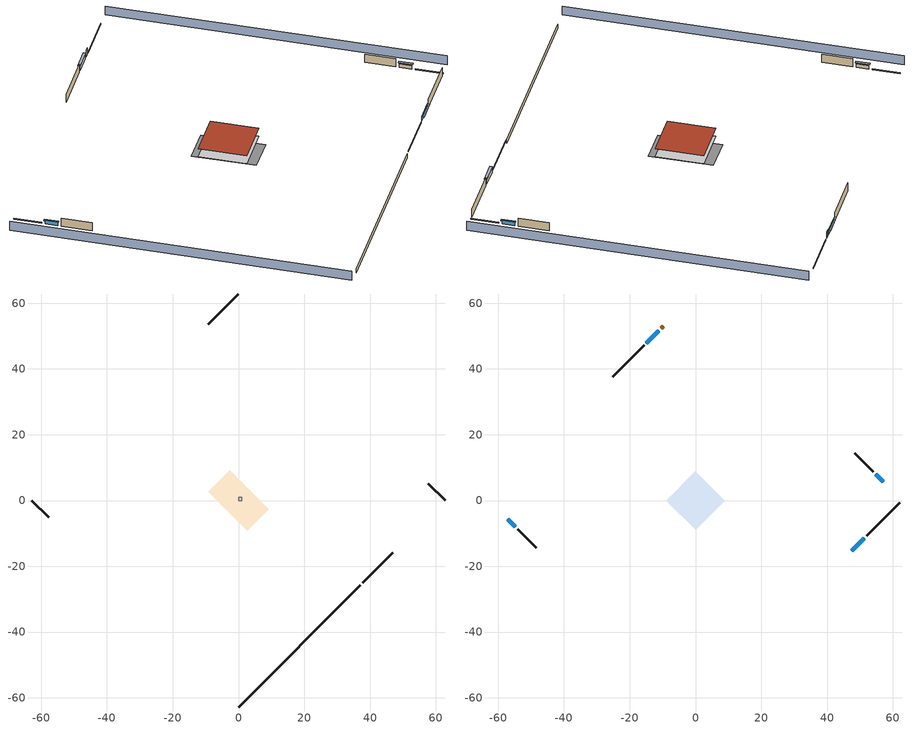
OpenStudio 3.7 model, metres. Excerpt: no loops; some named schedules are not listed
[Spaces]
crawlspace - vented 1
 floor foundation (Slab1 construction): -9.27,2.65 -2.65,9.27 9.27,-2.65 2.65,-9.27 z-0.91
 wall outside (RimJoist1 construction): 37.73,-25.04 46.91,-15.86 z0.3:0.61
 wall outside (RimJoist2 construction): -62.77,0 -57.66,-5.11 z0.3:0.61
 wall outside (RimJoist3 construction): 0,62.77 -9.18,53.59 z0.3:0.61
 wall outside (RimJoist4 construction): 62.77,0 57.66,5.11 z0.3:0.61
 wall foundation (FoundationWall1 construction): 0,-62.77 37.07,-25.7 z-0.91:0.3
central ac airloop ret air space
 floor adiabatic (AdiabaticConst): 0,0 0,1 1,1 1,0 z0
 wall adiabatic (AdiabaticConst): 0,1 0,0 1,0 1,1 0,1 z0:1
 ceiling adiabatic (AdiabaticConst): 1,0 1,1 0,1 0,0 z1
conditioned space 1
 floor to crawlspace - vented 1 (Floor1 construction): -8.88,0 0,8.88 8.88,0 0,-8.88 z0.3
 wall outside (Wall1 construction): 51.98,-10.79 62.11,-0.66 z0.3:2.74
 wall outside (Wall2 construction): -54.08,-8.69 -48.45,-14.32 z0.3:2.74
 wall outside (Wall3 construction): -15.56,47.21 -25.15,37.62 z0.3:2.74
 wall outside (Wall4 construction): 54.08,8.69 48.45,14.32 z0.3:2.74
 wall outside (AdiabaticWallConstruction): 47.57,-15.2 51.33,-11.44 / -11.14,51.63 -14.9,47.87 z0.3:1.46; -57.01,-5.76 -54.73,-8.04 / 57.01,5.76 54.73,8.04 z0.3:1.37
 wall outside (AdiabaticWallConstruction 1): -9.84,52.93 -10.49,52.28 z0.3:2.34
 window (WindowConstruction): 47.57,-15.2 51.33,-11.44 z0.3:1.46
 window (WindowConstruction 1): -57,-5.76 -54.73,-8.04 z0.3:1.37
 window (WindowConstruction 2): -11.14,51.63 -14.9,47.87 z0.3:1.46
 window (WindowConstruction 3): 57,5.76 54.73,8.04 z0.3:1.37
 door (Door): -9.84,52.93 -10.48,52.29 z0.3:2.34
 roof outside (Roof1 construction): 0,8.88 -8.88,0 0,-8.88 8.88,0 z2.74
shading: 66,3.23 3.23,66 / -66,-3.23 -3.23,-66 z0:2.74; 51.54,-11.23 47.35,-15.42 47.78,-15.85 51.97,-11.66 z1.77; -54.52,-8.25 -57.22,-5.55 -57.65,-5.98 -54.95,-8.68 z1.68; -15.12,47.65 -10.93,51.84 -11.36,52.27 -15.55,48.08 z1.77; 54.52,8.25 57.22,5.55 57.65,5.98 54.95,8.68 z1.68
[Site]
Tallahassee Regional Ap  Isis_FL_USA: Latitude {deg}=30.38; Longitude {deg}=-84.37; Time Zone {hr}=-5; Elevation {m}=21; Terrain=Suburbs
[Site:GroundTemperature:Shallow]
16.3547, 15.0593, 14.9556, 15.5703, 18.038, 20.4943, 22.6237, 23.9727, 24.0873, 22.9901, 20.915, 18.5341
[Site:WaterMainsTemperature]
Calculation Method=Schedule; Temperature Schedule=mains temperature schedule
[Building]
Building 1
[Material] Roughness=Rough
Name | Thickness {m} | Conductivity {W/m-K} | Density {kg/m3} | Specific Heat {J/kg-K} | Thermal Absorptance | Solar Absorptance | Visible Absorptance
asphalt or fiberglass shingles | 0.00635 | 0.162714 | 1121.4 | 1465.45 | 0.9 | 0.85 | 0.85
roof rigid ins | 0.103632 | 0.029427 | 32.04 | 1214.23 | 0.9 | 0.7 | 0.7
osb sheathing 0.75 in. | 0.01905 | 0.115458 | 512.64 | 1214.23 | 0.9 | 0.7 | 0.7
roof stud and cavity | 0.2032 | 0.161866 | 78.34581 | 1123.46 | 0.9 | 0.7 | 0.7
gypsum board | 0.0127 | 0.160291 | 801 | 837.4 | 0.9 | 0.6 | 0.6
wood siding | 0.0254 | 0.102417 | 544.68 | 1172.36 | 0.9 | 0.85 | 0.85
osb sheathing 0.5 in. | 0.0127 | 0.115458 | 512.64 | 1214.23 | 0.9 | 0.7 | 0.7
wall stud and cavity | 0.1397 | 0.550994 | 139.0536 | 1170.24 | 0.9 | 0.7 | 0.7
rim joist stud and cavity | 0.0508 | 0.178688 | 50.32683 | 1063.81 | 0.9 | 0.6 | 0.6
floor stud and cavity | 0.1397 | 0.923637 | 92.3553 | 1139.71 | 0.9 | 0.7 | 0.7
floor covering | 0.0127 | 0.0433444 | 54.468 | 1339.84 | 0.9 | 0.6 | 0.6
concrete 8.0 in. | 0.2032 | 1.803125 | 2242.8 | 837.4 | 0.9 | 0.7 | 0.7
soil 0.5 in. | 0.0127 | 1.9041 | 1842.3 | 418.7 | 0.9 | 0.7 | 0.7
wood siding 1; wood siding 2 | 0.0254 | 0.102417 | 544.68 | 1172.36
wall rigid ins | 0.512978 | 0.029427 | 32.04 | 1214.23 | 0.9 | 0.7 | 0.7
wall stud and cavity 1 | 0.0889 | 0.380278 | 52.3479 | 1209.89 | 0.9 | 0.7 | 0.7
door material | 0.04445 | 0.0612267 | 512.64 | 1214.23 | 0.9 | 0.7 | 0.7
wall stud and cavity 2 | 0.0889 | 0.391764 | 83.0341 | 1211.67 | 0.9 | 0.7 | 0.7
furniture material conditioned space 1 | 0.1524 | 0.115458 | 640.8 | 1214.23 | 0.9 | 0.6 | 0.6
[Construction]
Roof1 construction: asphalt or fiberglass shingles, roof rigid ins, osb sheathing 0.75 in., roof stud and cavity, gypsum board
Wall1 construction; Wall2 construction; Wall3 construction; Wall4 construction: wood siding, osb sheathing 0.5 in., wall stud and cavity, gypsum board
RimJoist1 construction; RimJoist2 construction; RimJoist3 construction; RimJoist4 construction: wood siding, rim joist stud and cavity
Floor1 construction: floor stud and cavity, osb sheathing 0.75 in., floor covering
FoundationWall1 construction: concrete 8.0 in.
Slab1 construction: soil 0.5 in.
WindowConstruction; WindowConstruction 1; WindowConstruction 2; WindowConstruction 3: WindowMaterial
AdiabaticWallConstruction: wood siding 1, wall rigid ins, wall stud and cavity 1, gypsum board
Door: door material
AdiabaticWallConstruction 1: wood siding 2, wall rigid ins, wall stud and cavity 1, gypsum board
PartitionWallConstruction: gypsum board, wall stud and cavity 2, gypsum board
furniture construction conditioned space 1: furniture material conditioned space 1
AdiabaticConst: Adiabatic
[WindowMaterial:SimpleGlazingSystem]
WindowMaterial: U-Factor {W/m2-K}=4.76952; Solar Heat Gain Coefficient=0.63
[Material:NoMass]
Adiabatic: Roughness=Rough; Thermal Resistance {m2-K/W}=176.1
[ThermalZone] Multiplier=1; Use Ideal Air Loads=No
Name | Volume {m3} | Thermostat
conditioned space | 384.656 | conditioned space temperature setpoint
crawlspace - vented | 192.328
central ac airloop ret air zone | 1
[Sizing:Zone] Zone Cooling Design Supply Air Temperature Input Method=SupplyAirTemperature; Zone Cooling Design Supply Air Temperature {C}=14; Zone Cooling Design Supply Air Temperature Difference {deltaC}=11.11; Zone Heating Design Supply Air Temperature Input Method=SupplyAirTemperature; Zone Heating Design Supply Air Temperature {C}=40; Zone Heating Design Supply Air Temperature Difference {deltaC}=11.11; Zone Cooling Design Supply Air Humidity Ratio {kg-H2O/kg-air}=0.0085; Zone Heating Design Supply Air Humidity Ratio {kg-H2O/kg-air}=0.008; Cooling Design Air Flow Method=DesignDay; Heating Design Air Flow Method=DesignDay; Account for Dedicated Outdoor Air System=No; Dedicated Outdoor Air System Control Strategy=NeutralSupplyAir; Dedicated Outdoor Air Low Setpoint Temperature for Design {C}=autosize; Dedicated Outdoor Air High Setpoint Temperature for Design {C}=autosize; Zone Load Sizing Method=Sensible Load Only No Latent Load; Zone Latent Cooling Design Supply Air Humidity Ratio Input Method=HumidityRatioDifference; Zone Cooling Design Supply Air Humidity Ratio Difference {kgWater/kgDryAir}=0.005; Zone Latent Heating Design Supply Air Humidity Ratio Input Method=HumidityRatioDifference; Zone Humidification Design Supply Air Humidity Ratio Difference {kgWater/kgDryAir}=0.005
crawlspace - vented; central ac airloop ret air zone
[Space] Building Unit=Building Unit 1
Name | Thermal Zone | Volume {m3}
conditioned space 1 | conditioned space | 384.656
crawlspace - vented 1 | crawlspace - vented | 192.328
central ac airloop ret air space | central ac airloop ret air zone
[ThermostatSetpoint:DualSetpoint]
conditioned space temperature setpoint: Heating Setpoint Temperature Schedule=heating setpoint; Cooling Setpoint Temperature Schedule=cooling setpoint
[Foundation:Kiva]
Foundation Kiva 1: Initial Indoor Air Temperature {C}=11.3199; Wall Height Above Grade {m}=0.3048; Wall Depth Below Slab {m}=0.2032
[Foundation:Kiva:Settings]
Soil Conductivity {W/m-K}=1.9041; Soil Density {kg/m3}=1842.3; Soil Specific Heat {J/kg-K}=418.7; Ground Solar Absorptivity=0.9; Ground Thermal Absorptivity=0.9; Ground Surface Roughness {m}=0.03; Far-Field Width {m}=40; Deep-Ground Boundary Condition=ZeroFlux; Deep-Ground Depth {m}=40; Minimum Cell Dimension {m}=0.2; Maximum Cell Growth Coefficient=3; Simulation Timestep=Timestep
[SurfaceProperty:ExposedFoundationPerimeter]
Slab1: Exposed Perimeter Calculation Method=TotalExposedPerimeter; Total Exposed Perimeter {m}=52.4256
[SurfaceProperty:IncidentSolarMultiplier] Incident Solar Multiplier=1; Incident Solar Multiplier Schedule=trans schedule winter=0.85 summer=0.7
Window1; Window2; Window3; Window4
[InternalMass:Definition] Design Level Calculation Method=SurfaceArea
Name | Construction | Surface Area {m2}
partition wall mass | PartitionWallConstruction | 157.749
furniture mass conditioned space 1 | furniture construction conditioned space 1 | 63.0997
[InternalMass] Space or SpaceType=conditioned space 1; Multiplier=1
Name | Internal Mass Definition
partition wall mass | partition wall mass
furniture mass conditioned space 1 | furniture mass conditioned space 1
[External:File]
External File 1: File=in.schedules.csv
[People:Definition]
occupants: Number of People Calculation Method=People; Number of People {people}=1; Fraction Radiant=0.314171; Sensible Heat Fraction=0.56303; Carbon Dioxide Generation Rate {m3/s-W}=0; Enable ASHRAE 55 Comfort Warnings=No; Mean Radiant Temperature Calculation Type=ZoneAveraged
[People]
occupants: People Definition=occupants; Space or SpaceType=conditioned space 1; Number of People Schedule=occupants; Activity Level Schedule=occupants activity schedule; Multiplier=1
[EnergyManagementSystem:Sensor]
Name | Output Variable or Output Meter Index Key | Output Variable or Output Meter
cool_season | cooling season schedule | Schedule Value
out_pb_s |  | Site Outdoor Air Barometric Pressure
out_wt_s |  | Site Outdoor Air Humidity Ratio
site_vw_s |  | Site Wind Speed
central_ac_airloop_AH_MFR_s | Node 5 | System Node Mass Flow Rate
central_ac_airloop_AH_VFR_s | Node 5 | System Node Current Density Volume Flow Rate
central_ac_airloop_AH_Tout_s | Node 5 | System Node Temperature
central_ac_airloop_AH_Wout_s | Node 5 | System Node Humidity Ratio
central_ac_airloop_RA_T_s | Node 8 | System Node Temperature
central_ac_airloop_Ra_W_s | Node 8 | System Node Humidity Ratio
central_ac_airloop_0_DZ_T_s | crawlspace - vented | Zone Air Temperature
central_ac_airloop_0_DZ_W_s | crawlspace - vented | Zone Mean Air Humidity Ratio
natural_vent_s | natural vent schedule | Schedule Value
htg_sp_s | heating setpoint | Schedule Value
clg_sp_s | cooling setpoint | Schedule Value
mech_vent_range_fan_0_sch_s | mech vent range fan 0 schedule | Schedule Value
mech_vent_bath_fan_0_sch_s | mech vent bath fan 0 schedule | Schedule Value
clothes_dryer_exhaust_0_sch_s | clothes_dryer | Schedule Value
htg_load_cond |  | Heating:EnergyTransfer:Zone:CONDITIONED SPACE
clg_load_cond |  | Cooling:EnergyTransfer:Zone:CONDITIONED SPACE
htg_load_duct |  | Heating:EnergyTransfer:Zone:CENTRAL AC AIRLOOP RET AIR ZONE
clg_load_duct |  | Cooling:EnergyTransfer:Zone:CENTRAL AC AIRLOOP RET AIR ZONE
[EnergyManagementSystem:Program]
central_ac_supply_fan_disaggregate_program: Set central_ac_supply_fan_clg = 0; If central_ac_clg_coil_s > 0; Set central_ac_supply_fan_clg = central_ac_supply_fan_s; EndIf
water_heater_EC_adj: Set dhw_e_cons = water_heater_energy + water_heater_on_cycle_parasitic + water_heater_off_cycle_parasitic; Set water_heater_ec_adj_act = 0.0 * dhw_e_cons / 1
central_ac_airloop_0_duct_program: Set central_ac_airloop_AH_MFR = central_ac_airloop_AH_MFR_s; Set central_ac_airloop_Fan_RTF = 0; Set central_ac_airloop_Fan_RTF = central_ac_airloop_Fan_RTF + central_ac_airloop_Fan_RTF_s; Set central_ac_airloop_AH_VFR = central_ac_airloop_AH_VFR_s; Set central_ac_airloop_AH_Tout = central_ac_airloop_AH_Tout_s; Set central_ac_airloop_AH_Wout = central_ac_airloop_AH_Wout_s; Set central_ac_airloop_RA_T = central_ac_airloop_RA_T_s; Set central_ac_airloop_Ra_W = central_ac_airloop_Ra_W_s; Set central_ac_airloop_0_DZ_T = central_ac_airloop_0_DZ_T_s; Set central_ac_airloop_0_DZ_W = central_ac_airloop_0_DZ_W_s; Run central_ac_airloop_0_duct_subroutine; Set central_ac_airloop_0_SupSensLkToCond_equip_act = central_ac_airloop_0_SupSensLkToCond; Set central_ac_airloop_0_SupLatLkToCond_equip_act = central_ac_airloop_0_SupLatLkToCond; Set central_ac_airloop_0_SupCondToLv_equip_act = central_ac_airloop_0_SupCondToLv; Set central_ac_airloop_0_RetSensLkToRP_equip_act = central_ac_airloop_0_RetSensLkToRP; Set central_ac_airloop_0_RetLatLkToRP_equip_act = central_ac_airloop_0_RetLatLkToRP; Set central_ac_airloop_0_RetCondToRP_equip_act = central_ac_airloop_0_RetCondToRP; Set central_ac_airloop_0_RetCondToDZ_equip_act = central_ac_airloop_0_RetCondToDZ; Set central_ac_airloop_0_SupCondToDZ_equip_act = central_ac_airloop_0_SupCondToDZ; Set central_ac_airloop_0_SupSensLkToDZ_equip_act = central_ac_airloop_0_SupSensLkToDZ; Set central_ac_airloop_0_SupLatLkToDZ_equip_act = central_ac_airloop_0_SupLatLkToDZ; Set central_ac_airloop_0_ZoneMixDZToCond_mix_act = central_ac_airloop_0_ZoneMixDZToCond; Set central_ac_airloop_0_ZoneMixCondToDZ_mix_act = central_ac_airloop_0_ZoneMixCondToDZ
natural_vent_program: Set Tin = tin_s; Set Tout = tout_s; Set Wout = out_wt_s; Set Pbar = out_pb_s; Set Phiout = (@RhFnTdbWPb Tout Wout Pbar); Set MaxHR = 0.0115; Set MaxRH = 0.7; Set Tnvsp = (htg_sp_s + clg_sp_s) / 2; Set NVavail = natural_vent_s; Set ClgSsnAvail = cool_season; Set natural_vent_flow_act = 0; Set whole_house_fan_flow_act = 0; Set whole_house_fan_act = 0; If ((Wout < MaxHR) && (Phiout < MaxRH) && (Tin > Tout) && (Tin > Tnvsp) && (ClgSsnAvail > 0)); Set WHF_Flow = 0; Set Adj = (Tin-Tnvsp)/(Tin-Tout); Set Adj = (@Min Adj 1); Set Adj = (@Max Adj 0); If (WHF_Flow > 0); Set whole_house_fan_flow_act = WHF_Flow*Adj; Set WHF_W = 0; Set whole_house_fan_act = WHF_W*Adj; ElseIf (NVavail > 0); Set NVArea = 7708.425357312; Set Cs = 8.968567957270247e-05; Set Cw = 6.158219665777789e-05; Set Tdiff = Tin-Tout; Set dT = (@Abs Tdiff); Set Vwind = site_vw_s; Set SGNV = NVArea*Adj*((((Cs*dT)+(Cw*(Vwind^2)))^0.5)/1000); Set MaxNV = 2.1369780228096005; Set natural_vent_flow_act = (@Min SGNV MaxNV); EndIf; EndIf
infil_program: Set p_m = 0.14; Set p_s = 0.22; Set s_m = 270; Set s_s = 370; Set z_m = 9.99744; Set z_s = 2.4384; Set f_t = (((s_m/z_m)^p_m)*((z_s/s_s)^p_s)); Set Tdiff = tin_s-tout_s; Set dT = @Abs Tdiff; Set c = 0.3358; Set Cs = 0.0549; Set Cw = 0.1004; Set n = 0.65; Set sft = (f_t*0.5); Set temp1 = ((c*Cw)*((sft*site_vw_s)^(2*n)))^2; Set Qinf = (((c*Cs*(dT^n))^2)+temp1)^0.5; Set Qinf = (@Max Qinf 0); Set mech_vent_house_fan_sensible_load_equip_act = 0.0; Set mech_vent_house_fan_latent_load_equip_act = 0.0; Set OASupInPb = out_pb_s; Set OASupInTemp = tout_s; Set OASupInW = out_wt_s; Set OASupRho = (@RhoAirFnPbTdbW OASupInPb OASupInTemp OASupInW); Set OASupCp = (@CpAirFnW OASupInW); Set OASupInEnth = (@HFnTdbW OASupInTemp OASupInW); Set ZoneTemp = tin_s; Set ZoneW = win_s; Set ZoneCp = (@CpAirFnW ZoneW); Set ZoneAirEnth = (@HFnTdbW ZoneTemp ZoneW); Set mech_vent_house_fan_cfis_act = 0.0; Set QWHV_cfis_sup = 0.0; Set QWHV_cfis_suppl_sup = 0.0; Set QWHV_cfis_suppl_exh = 0.0; Set Qrange = 0; Set Qrange = Qrange + 0.04719 * mech_vent_range_fan_0_sch_s; Set Qbath = 0; Set Qbath = Qbath + 0.04719 * mech_vent_bath_fan_0_sch_s; Set Qdryer = 0; Set Qdryer = Qdryer + 0.34031 * clothes_dryer_exhaust_0_sch_s; Set QWHV_sup = 0.0; Set QWHV_exh = 0.0; Set Qexhaust = Qrange + Qbath + Qdryer + QWHV_exh + QWHV_cfis_suppl_exh; Set Qsupply = QWHV_sup + QWHV_cfis_sup + QWHV_cfis_suppl_sup; Set Qfan = (@Max Qexhaust Qsupply); If Qfan > 0; Set Qavg = ((Qexhaust + Qsupply) / 2.0); If ((@Abs (Qexhaust - Qavg)) / Qavg) <= 0.1; Set phi = 1; Else; Set phi = (Qinf / (Qinf + Qfan)); EndIf; Set Qinf_adj = phi * Qinf; Else; Set Qinf_adj = Qinf; EndIf; Set infil_flow_act = Qinf_adj; Set Qload = Qfan; Set Effectiveness_Sens = 0.0; Set Effectiveness_Lat = 0.0; Set Fan_MFR = Qload * OASupRho; Set ZoneInEnth = OASupInEnth; Set ZoneInTemp = OASupInTemp; Set FanTotalToCond = Fan_MFR * (ZoneInEnth - ZoneAirEnth); Set FanSensToCond = Fan_MFR * ZoneCp * (ZoneInTemp - ZoneTemp); Set FanLatToCond = FanTotalToCond - FanSensToCond; Set mech_vent_house_fan_sensible_load_equip_act = mech_vent_house_fan_sensible_load_equip_act + FanSensToCond; Set mech_vent_house_fan_latent_load_equip_act = mech_vent_house_fan_latent_load_equip_act + FanLatToCond
unmet_hours_program: Set htg_unmet_hours = 0; Set clg_unmet_hours = 0; If ((DayOfYear >= 1) && (DayOfYear <= 365)); If zone_htg_unmet_s > htg_unmet_hours; Set htg_unmet_hours = zone_htg_unmet_s; EndIf; EndIf; If ((DayOfYear >= 1) && (DayOfYear <= 365)); If zone_clg_unmet_s > clg_unmet_hours; Set clg_unmet_hours = zone_clg_unmet_s; EndIf; EndIf
total_loads_program: Set loads_htg_tot = 0; Set loads_clg_tot = 0; If htg_load_cond > 0; Set loads_htg_tot = loads_htg_tot + (htg_load_cond - clg_load_cond) * 1.0; Set loads_htg_tot = loads_htg_tot + (htg_load_duct - clg_load_duct) * 1.0; EndIf; If clg_load_cond > 0; Set loads_clg_tot = loads_clg_tot + (clg_load_cond - htg_load_cond) * 1.0; Set loads_clg_tot = loads_clg_tot + (clg_load_duct - htg_load_duct) * 1.0; EndIf
[EnergyManagementSystem:ProgramCallingManager]
central ac supply fan disaggregate program calling manager: EndOfSystemTimestepBeforeHVACReporting; central_ac_supply_fan_disaggregate_program
[ElectricEquipment:Definition] Design Level Calculation Method=EquipmentLevel
Name | Design Level {W} | Fraction Latent | Fraction Radiant | Fraction Lost
ceiling fan | 29.7468 | 0 | 0.558 | 0
clothes washer | 282.732 | 0.03 | 0.162 | 0.7
clothes dryer | 10385.1 | 0.015 | 0.081 | 0.85
fridge | 64.939 | 0 | 0.6 | 0
cooking range | 174.525 | 0.161847 | 0.382892 | 0.2
misc plug loads | 435.66 | 0.021 | 0.558 | 0.049
whole house fan; mech vent house fan | 0 | 0 | 0 | 1
mech vent house fan cfis | 0 | 0 | 0 | 0
mech vent range fan 0; mech vent bath fan 0 | 30 | 0 | 0 | 1
[ElectricEquipment] Space or SpaceType=conditioned space 1
Name | Electric Equipment Definition | Schedule
ceiling fan | ceiling fan | ceiling_fan
clothes washer | clothes washer | clothes_washer
clothes dryer | clothes dryer | clothes_dryer
fridge | fridge | fridge schedule
cooking range | cooking range | cooking_range
misc plug loads | misc plug loads | plug_loads_other
whole house fan | whole house fan | Always On Discrete
mech vent house fan | mech vent house fan | mech vent house fan schedule
mech vent house fan cfis | mech vent house fan cfis | mech vent house fan cfis schedule
mech vent range fan 0 | mech vent range fan 0 | mech vent range fan 0 schedule
mech vent bath fan 0 | mech vent bath fan 0 | mech vent bath fan 0 schedule
[OtherEquipment:Definition] Design Level Calculation Method=EquipmentLevel
Name | Design Level {W} | Fraction Latent | Fraction Radiant | Fraction Lost
water heater energy adjustment1 | 0.01 | 0 | 0 | 1
cooking range 2 | 5114.81 | 0.161847 | 0.382892 | 0.2
water sensible | -708.95 | 0 | 0.6 | 0
water latent | 719.35 | 1 | 0 | 0
central_ac_airloop_0_SupSensLkToCond equip; central_ac_airloop_0_SupCondToLv equip; central_ac_airloop_0_RetCondToRP equip; central_ac_airloop_0_RetSensLkToRP equip; central_ac_airloop_0_SupCondToDZ equip; central_ac_airloop_0_RetCondToDZ equip; central_ac_airloop_0_SupSensLkToDZ equip; mech vent house fan sensible load equip | 0 | 0 | 0 | 0
central_ac_airloop_0_SupLatLkToCond equip; central_ac_airloop_0_RetLatLkToRP equip; central_ac_airloop_0_SupLatLkToDZ equip; mech vent house fan latent load equip | 0 | 1 | 0 | 0
[OtherEquipment]
Name | Other Equipment Definition | Space or SpaceType | Schedule | Fuel Type
water heater energy adjustment1 | water heater energy adjustment1 | conditioned space 1 | Always On Discrete | Propane
cooking range 1 | cooking range 2 | conditioned space 1 | cooking_range | NaturalGas
water sensible | water sensible | conditioned space 1 | hot_water_fixtures | None
water latent | water latent | conditioned space 1 | hot_water_fixtures | None
central_ac_airloop_0_SupSensLkToCond equip | central_ac_airloop_0_SupSensLkToCond equip | conditioned space 1 | Always On Discrete | None
central_ac_airloop_0_SupLatLkToCond equip | central_ac_airloop_0_SupLatLkToCond equip | conditioned space 1 | Always On Discrete | None
central_ac_airloop_0_SupCondToLv equip | central_ac_airloop_0_SupCondToLv equip | conditioned space 1 | Always On Discrete | None
central_ac_airloop_0_RetCondToRP equip | central_ac_airloop_0_RetCondToRP equip | central ac airloop ret air space | Always On Discrete | None
central_ac_airloop_0_RetSensLkToRP equip | central_ac_airloop_0_RetSensLkToRP equip | central ac airloop ret air space | Always On Discrete | None
central_ac_airloop_0_RetLatLkToRP equip | central_ac_airloop_0_RetLatLkToRP equip | central ac airloop ret air space | Always On Discrete | None
central_ac_airloop_0_SupCondToDZ equip | central_ac_airloop_0_SupCondToDZ equip | crawlspace - vented 1 | Always On Discrete | None
central_ac_airloop_0_RetCondToDZ equip | central_ac_airloop_0_RetCondToDZ equip | crawlspace - vented 1 | Always On Discrete | None
central_ac_airloop_0_SupSensLkToDZ equip | central_ac_airloop_0_SupSensLkToDZ equip | crawlspace - vented 1 | Always On Discrete | None
central_ac_airloop_0_SupLatLkToDZ equip | central_ac_airloop_0_SupLatLkToDZ equip | crawlspace - vented 1 | Always On Discrete | None
mech vent house fan sensible load equip | mech vent house fan sensible load equip | conditioned space 1 | Always On Discrete | None
mech vent house fan latent load equip | mech vent house fan latent load equip | conditioned space 1 | Always On Discrete | None
[WaterUse:Equipment:Definition]
clothes washer: Peak Flow Rate {m3/s}=1.82969e-05
[Lights:Definition]
interior lighting: Design Level Calculation Method=LightingLevel; Lighting Level {W}=1041.55; Fraction Radiant=0.6; Fraction Visible=0.2; Return Air Fraction=0
[Lights]
interior lighting: Lights Definition=interior lighting; Space or SpaceType=conditioned space 1; Schedule=lighting_interior; Fraction Replaceable=1
[Exterior:Lights:Definition]
exterior lighting: Design Level {W}=66.8548
[Exterior:Lights]
exterior lighting: Exterior Lights Definition=exterior lighting; Schedule=exterior lighting schedule
[ZoneMixing] Schedule=Always On Continuous; Design Flow Rate Calculation Method=Flow/Zone; Design Flow Rate {m3/s}=0
Name | Zone or Space | Source Zone or Space
central_ac_airloop_0_ZoneMixDZToCond mix | conditioned space | crawlspace - vented
central_ac_airloop_0_ZoneMixCondToDZ mix | crawlspace - vented | conditioned space
[SpaceInfiltration:DesignFlowRate] Schedule=Always On Discrete
Name | Space or SpaceType | Design Flow Rate Calculation Method | Design Flow Rate {m3/s} | Air Changes per Hour {1/hr} | Constant Term Coefficient | Temperature Term Coefficient | Velocity Term Coefficient | Velocity Squared Term Coefficient
natural vent flow; whole house fan flow; infil flow | conditioned space 1 | Flow/Space | 0
infil|crawlspace - vented 1 | crawlspace - vented 1 | AirChanges/Hour |  | 2.02373 | 1 | 0 | 0 | 0
[BuildingUnit]
Building Unit 1
